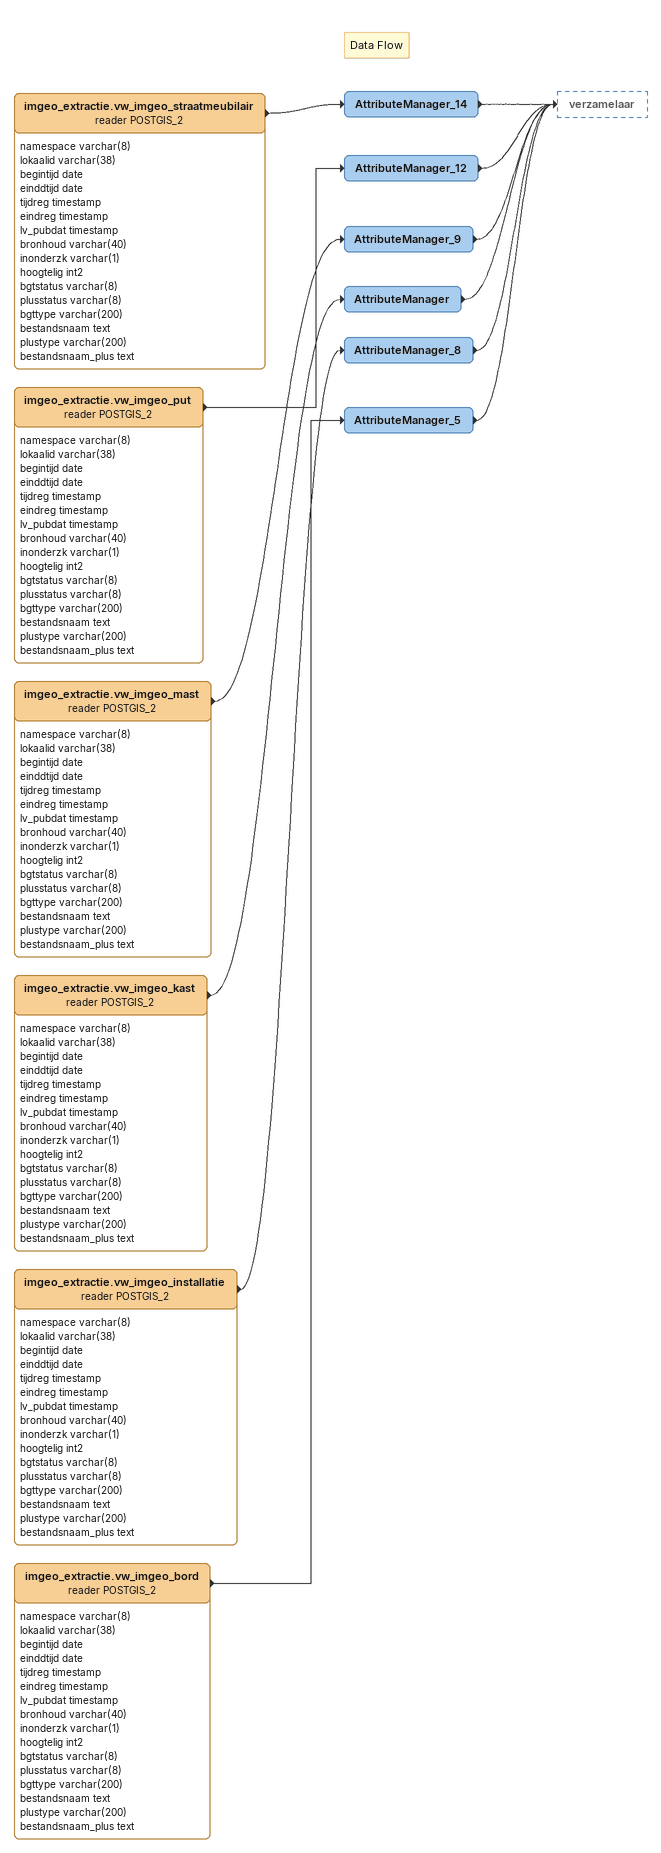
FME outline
imgeo_extractie.vw_imgeo_straatmeubilair (reader POSTGIS_2)
    attributes: namespace varchar(8), lokaalid varchar(38), begintijd date, einddtijd date, tijdreg timestamp, eindreg timestamp, lv_pubdat timestamp, bronhoud varchar(40), inonderzk varchar(1), hoogtelig int2, bgtstatus varchar(8), plusstatus varchar(8), bgttype varchar(200), bestandsnaam text, plustype varchar(200), bestandsnaam_plus text
    -> AttributeManager_14
Note: Data Flow
AttributeManager_14
    -> verzamelaar
imgeo_extractie.vw_imgeo_put (reader POSTGIS_2)
    attributes: namespace varchar(8), lokaalid varchar(38), begintijd date, einddtijd date, tijdreg timestamp, eindreg timestamp, lv_pubdat timestamp, bronhoud varchar(40), inonderzk varchar(1), hoogtelig int2, bgtstatus varchar(8), plusstatus varchar(8), bgttype varchar(200), bestandsnaam text, plustype varchar(200), bestandsnaam_plus text
    -> AttributeManager_12
AttributeManager_12
    -> verzamelaar
imgeo_extractie.vw_imgeo_mast (reader POSTGIS_2)
    attributes: namespace varchar(8), lokaalid varchar(38), begintijd date, einddtijd date, tijdreg timestamp, eindreg timestamp, lv_pubdat timestamp, bronhoud varchar(40), inonderzk varchar(1), hoogtelig int2, bgtstatus varchar(8), plusstatus varchar(8), bgttype varchar(200), bestandsnaam text, plustype varchar(200), bestandsnaam_plus text
    -> AttributeManager_9
AttributeManager_9
    -> verzamelaar
imgeo_extractie.vw_imgeo_kast (reader POSTGIS_2)
    attributes: namespace varchar(8), lokaalid varchar(38), begintijd date, einddtijd date, tijdreg timestamp, eindreg timestamp, lv_pubdat timestamp, bronhoud varchar(40), inonderzk varchar(1), hoogtelig int2, bgtstatus varchar(8), plusstatus varchar(8), bgttype varchar(200), bestandsnaam text, plustype varchar(200), bestandsnaam_plus text
    -> AttributeManager
AttributeManager
    -> verzamelaar
imgeo_extractie.vw_imgeo_installatie (reader POSTGIS_2)
    attributes: namespace varchar(8), lokaalid varchar(38), begintijd date, einddtijd date, tijdreg timestamp, eindreg timestamp, lv_pubdat timestamp, bronhoud varchar(40), inonderzk varchar(1), hoogtelig int2, bgtstatus varchar(8), plusstatus varchar(8), bgttype varchar(200), bestandsnaam text, plustype varchar(200), bestandsnaam_plus text
    -> AttributeManager_8
AttributeManager_8
    -> verzamelaar
imgeo_extractie.vw_imgeo_bord (reader POSTGIS_2)
    attributes: namespace varchar(8), lokaalid varchar(38), begintijd date, einddtijd date, tijdreg timestamp, eindreg timestamp, lv_pubdat timestamp, bronhoud varchar(40), inonderzk varchar(1), hoogtelig int2, bgtstatus varchar(8), plusstatus varchar(8), bgttype varchar(200), bestandsnaam text, plustype varchar(200), bestandsnaam_plus text
    -> AttributeManager_5
AttributeManager_5
    -> verzamelaar
